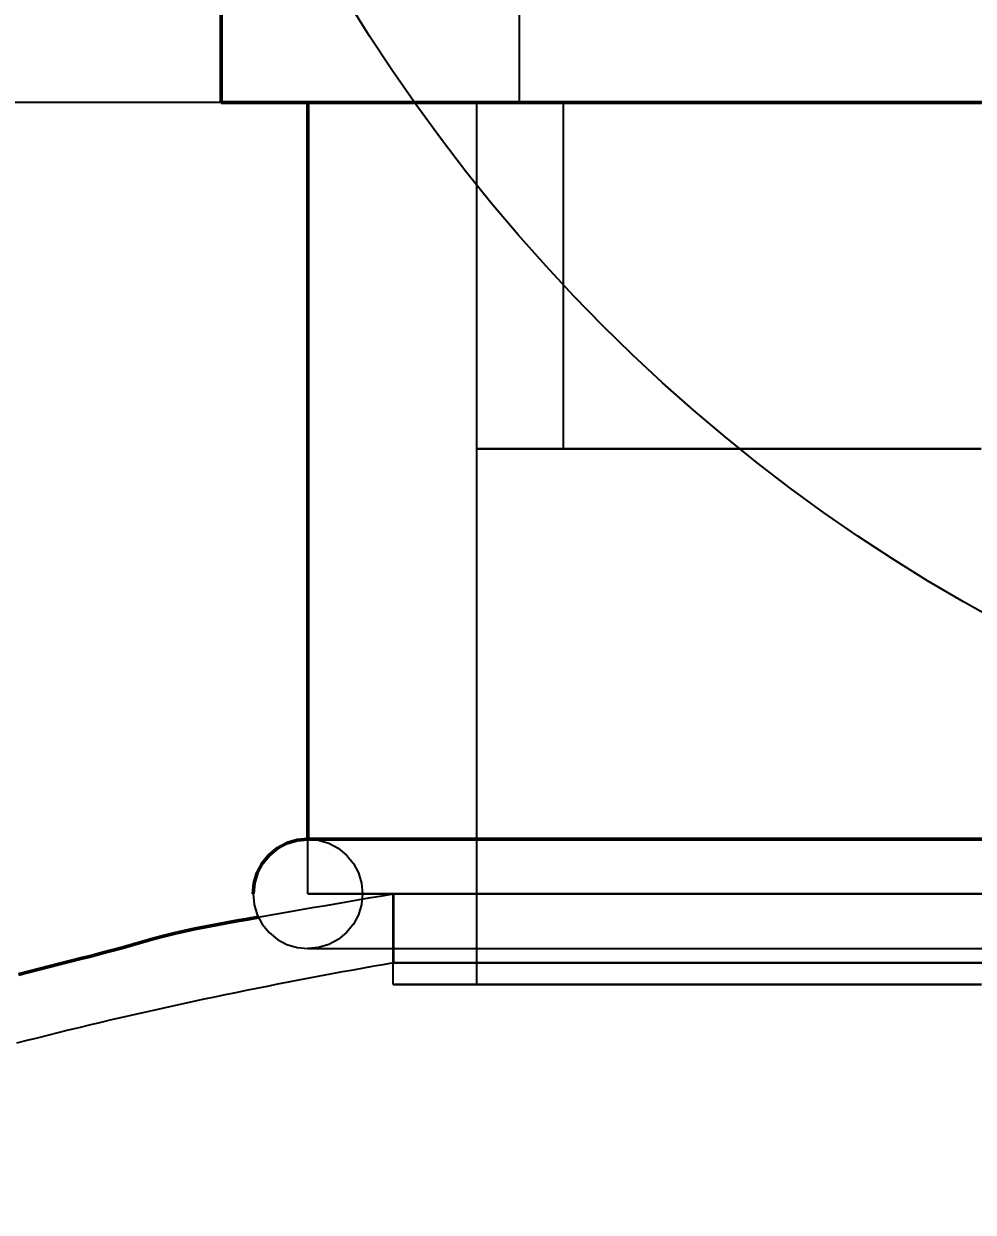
# Model space of a CAD drawing. Header units: millimetres. Extents: x 0 to 594, y 0 to 420.
# Drawn here: x 81.57 to 86.01, y 346.18 to 351.73 of the extents above; entities that cross this region are included whole.
import ezdxf

# ---------------------------------------------------------------- set-up
doc = ezdxf.new("R2010")
doc.units = ezdxf.units.MM
doc.linetypes.add('ISO02-TRAZOS', pattern=[3.75, 3, -0.75])
for name, color, linetype, lineweight in [('01-VISIBLE', 7, 'CONTINUOUS', 50), ('02-OCULTA', 4, 'ISO02-TRAZOS', 25), ('04-COTA', 3, 'CONTINUOUS', 25), ('08-FINA', 5, 'CONTINUOUS', 25)]:
    doc.layers.add(name, color=color, linetype=linetype, lineweight=lineweight)
doc.styles.add('ISO3098', font='isocpeur.ttf')
doc.dimstyles.new('FLAMA-ISO', dxfattribs={"dimtxt": 3.5, "dimasz": 3, "dimexe": 2, "dimexo": 1, "dimgap": 1, "dimtad": 1, "dimdec": 1, "dimtxsty": 'ISO3098', "dimcen": 2.5, "dimclrd": 3, "dimclre": 3, "dimclrt": 3, "dimazin": 3, "dimtfac": 1, "dimtmove": 0, "dimatfit": 3, "dimlwd": 25, "dimlwe": 25})

msp = doc.modelspace()

# ---------------------------------------------------------------- linework, layer by layer
at = {"layer": '01-VISIBLE'}
for p, q in [((82.495, 351.3666), (82.495, 352.7166)), ((82.9, 347.9226), (82.9, 351.3666))]:
    msp.add_line(p, q, dxfattribs=at)
for points in [[(82.495, 351.3666), (82.5451, 351.3666), (82.5951, 351.3666), (82.6452, 351.3666), (82.6952, 351.3666), (82.7453, 351.3666), (82.7953, 351.3666), (82.8454, 351.3666), (82.8954, 351.3666), (82.9455, 351.3666), (82.9955, 351.3666), (83.0456, 351.3666), (83.0956, 351.3666), (83.1457, 351.3666), (83.1957, 351.3666), (83.2458, 351.3666), (83.2958, 351.3666), (83.3459, 351.3666), (83.3959, 351.3666), (83.446, 351.3666), (83.496, 351.3666), (83.5461, 351.3666), (83.5961, 351.3666), (83.6462, 351.3666), (83.6962, 351.3666), (83.7463, 351.3666), (83.7964, 351.3666), (83.8464, 351.3666), (83.8965, 351.3666), (83.9465, 351.3666), (83.9966, 351.3666), (84.0466, 351.3666), (84.0967, 351.3666), (84.1467, 351.3666), (84.1968, 351.3666), (84.2468, 351.3666), (84.2969, 351.3666), (84.3469, 351.3666), (84.397, 351.3666), (84.447, 351.3666), (84.4971, 351.3666), (84.5471, 351.3666), (84.5972, 351.3666), (84.6472, 351.3666), (84.6973, 351.3666), (84.7473, 351.3666), (84.7974, 351.3666), (84.8474, 351.3666), (84.8975, 351.3666), (84.9476, 351.3666), (84.9976, 351.3666), (85.0477, 351.3666), (85.0977, 351.3666), (85.1478, 351.3666), (85.1978, 351.3666), (85.2479, 351.3666), (85.2979, 351.3666), (85.348, 351.3666), (85.398, 351.3666), (85.4481, 351.3666), (85.4981, 351.3666), (85.5482, 351.3666), (85.5982, 351.3666), (85.6483, 351.3666), (85.6983, 351.3666), (85.7484, 351.3666), (85.7984, 351.3666), (85.8485, 351.3666), (85.8985, 351.3666), (85.9486, 351.3666), (85.9986, 351.3666), (86.0487, 351.3666)], [(82.9, 347.9226), (82.8501, 347.9177), (82.802, 347.9031), (82.7578, 347.8794), (82.719, 347.8476), (82.6871, 347.8088), (82.6635, 347.7645), (82.6489, 347.7165), (82.644, 347.6666)], [(86.05, 347.9226), (86, 347.9226), (85.95, 347.9226), (85.9, 347.9226), (85.85, 347.9226), (85.8, 347.9226), (85.75, 347.9226), (85.7, 347.9226), (85.65, 347.9226), (85.6, 347.9226), (85.55, 347.9226), (85.5, 347.9226), (85.45, 347.9226), (85.4, 347.9226), (85.35, 347.9226), (85.3, 347.9226), (85.25, 347.9226), (85.2, 347.9226), (85.15, 347.9226), (85.1, 347.9226), (85.05, 347.9226), (85, 347.9226), (84.95, 347.9226), (84.9, 347.9226), (84.85, 347.9226), (84.8, 347.9226), (84.75, 347.9226), (84.7, 347.9226), (84.65, 347.9226), (84.6, 347.9226), (84.55, 347.9226), (84.5, 347.9226), (84.45, 347.9226), (84.4, 347.9226), (84.35, 347.9226), (84.3, 347.9226), (84.25, 347.9226), (84.2, 347.9226), (84.15, 347.9226), (84.1, 347.9226), (84.05, 347.9226), (84, 347.9226), (83.95, 347.9226), (83.9, 347.9226), (83.85, 347.9226), (83.8, 347.9226), (83.75, 347.9226), (83.7, 347.9226), (83.65, 347.9226), (83.6, 347.9226), (83.55, 347.9226), (83.5, 347.9226), (83.45, 347.9226), (83.4, 347.9226), (83.35, 347.9226), (83.3, 347.9226), (83.25, 347.9226), (83.2, 347.9226), (83.15, 347.9226), (83.1, 347.9226), (83.05, 347.9226), (83, 347.9226), (82.95, 347.9226), (82.9, 347.9226)], [(81.547, 347.2898), (81.5957, 347.302), (81.6443, 347.3143), (81.6929, 347.3266), (81.7415, 347.3389), (81.7902, 347.3512), (81.8388, 347.3635), (81.8874, 347.3758), (81.936, 347.3884), (81.9844, 347.4013), (82.0328, 347.4146), (82.081, 347.4285), (82.1291, 347.4425), (82.1774, 347.4563), (82.2258, 347.4692), (82.2746, 347.481), (82.3235, 347.4919), (82.3726, 347.5022), (82.4218, 347.512), (82.4711, 347.5214), (82.5204, 347.5306), (82.5697, 347.5397), (82.6191, 347.5486), (82.6685, 347.5574)]]:
    msp.add_lwpolyline(points, dxfattribs=at)
at = {"layer": '02-OCULTA'}
for p, q in [((83.89, 351.3666), (83.89, 352.7166)), ((83.69, 347.2432), (83.69, 351.3666)), ((83.69, 349.7466), (83.69, 351.3666)), ((84.095, 349.7466), (84.095, 351.3666)), ((82.9, 347.6666), (82.9, 347.9226)), ((83.299, 347.2432), (83.299, 347.6666)), ((83.3, 347.6666), (83.3, 347.3432))]:
    msp.add_line(p, q, dxfattribs=at)
for points in [[(86.0487, 351.3666), (85.9986, 351.3666), (85.9486, 351.3666), (85.8985, 351.3666), (85.8485, 351.3666), (85.7984, 351.3666), (85.7484, 351.3666), (85.6983, 351.3666), (85.6483, 351.3666), (85.5982, 351.3666), (85.5482, 351.3666), (85.4981, 351.3666), (85.4481, 351.3666), (85.398, 351.3666), (85.348, 351.3666), (85.2979, 351.3666), (85.2479, 351.3666), (85.1978, 351.3666), (85.1478, 351.3666), (85.0977, 351.3666), (85.0477, 351.3666), (84.9976, 351.3666), (84.9476, 351.3666), (84.8975, 351.3666), (84.8474, 351.3666), (84.7974, 351.3666), (84.7473, 351.3666), (84.6973, 351.3666), (84.6472, 351.3666), (84.5972, 351.3666), (84.5471, 351.3666), (84.4971, 351.3666), (84.447, 351.3666), (84.397, 351.3666), (84.3469, 351.3666), (84.2969, 351.3666), (84.2468, 351.3666), (84.1968, 351.3666), (84.1467, 351.3666), (84.0967, 351.3666), (84.0466, 351.3666), (83.9966, 351.3666), (83.9465, 351.3666), (83.8965, 351.3666), (83.8464, 351.3666), (83.7964, 351.3666), (83.7463, 351.3666), (83.6962, 351.3666), (83.6462, 351.3666), (83.5961, 351.3666), (83.5461, 351.3666), (83.496, 351.3666), (83.446, 351.3666), (83.3959, 351.3666), (83.3459, 351.3666), (83.2958, 351.3666), (83.2458, 351.3666), (83.1957, 351.3666), (83.1457, 351.3666), (83.0956, 351.3666), (83.0456, 351.3666), (82.9955, 351.3666), (82.9455, 351.3666), (82.8954, 351.3666), (82.8454, 351.3666), (82.7953, 351.3666), (82.7453, 351.3666), (82.6952, 351.3666), (82.6452, 351.3666), (82.5951, 351.3666), (82.5451, 351.3666), (82.495, 351.3666)], [(86.05, 351.3666), (86, 351.3666), (85.95, 351.3666), (85.9, 351.3666), (85.85, 351.3666), (85.8, 351.3666), (85.75, 351.3666), (85.7, 351.3666), (85.65, 351.3666), (85.6, 351.3666), (85.55, 351.3666), (85.5, 351.3666), (85.45, 351.3666), (85.4, 351.3666), (85.35, 351.3666), (85.3, 351.3666), (85.25, 351.3666), (85.2, 351.3666), (85.15, 351.3666), (85.1, 351.3666), (85.05, 351.3666), (85, 351.3666), (84.95, 351.3666), (84.9, 351.3666), (84.85, 351.3666), (84.8, 351.3666), (84.75, 351.3666), (84.7, 351.3666), (84.65, 351.3666), (84.6, 351.3666), (84.55, 351.3666), (84.5, 351.3666), (84.45, 351.3666), (84.4, 351.3666), (84.35, 351.3666), (84.3, 351.3666), (84.25, 351.3666), (84.2, 351.3666), (84.15, 351.3666), (84.1, 351.3666), (84.05, 351.3666), (84, 351.3666), (83.95, 351.3666), (83.9, 351.3666), (83.85, 351.3666), (83.8, 351.3666), (83.75, 351.3666), (83.7, 351.3666), (83.65, 351.3666), (83.6, 351.3666), (83.55, 351.3666), (83.5, 351.3666), (83.45, 351.3666), (83.4, 351.3666), (83.35, 351.3666), (83.3, 351.3666), (83.25, 351.3666), (83.2, 351.3666), (83.15, 351.3666), (83.1, 351.3666), (83.05, 351.3666), (83, 351.3666), (82.95, 351.3666), (82.9, 351.3666)], [(82.9, 351.3666), (82.95, 351.3666), (83, 351.3666), (83.05, 351.3666), (83.1, 351.3666), (83.15, 351.3666), (83.2, 351.3666), (83.25, 351.3666), (83.3, 351.3666), (83.35, 351.3666), (83.4, 351.3666), (83.45, 351.3666), (83.5, 351.3666), (83.55, 351.3666), (83.6, 351.3666), (83.65, 351.3666), (83.7, 351.3666), (83.75, 351.3666), (83.8, 351.3666), (83.85, 351.3666), (83.9, 351.3666), (83.95, 351.3666), (84, 351.3666), (84.05, 351.3666), (84.1, 351.3666), (84.15, 351.3666), (84.2, 351.3666), (84.25, 351.3666), (84.3, 351.3666), (84.35, 351.3666), (84.4, 351.3666), (84.45, 351.3666), (84.5, 351.3666), (84.55, 351.3666), (84.6, 351.3666), (84.65, 351.3666), (84.7, 351.3666), (84.75, 351.3666), (84.8, 351.3666), (84.85, 351.3666), (84.9, 351.3666), (84.95, 351.3666), (85, 351.3666), (85.05, 351.3666), (85.1, 351.3666), (85.15, 351.3666), (85.2, 351.3666), (85.25, 351.3666), (85.3, 351.3666), (85.35, 351.3666), (85.4, 351.3666), (85.45, 351.3666), (85.5, 351.3666), (85.55, 351.3666), (85.6, 351.3666), (85.65, 351.3666), (85.7, 351.3666), (85.75, 351.3666), (85.8, 351.3666), (85.85, 351.3666), (85.9, 351.3666), (85.95, 351.3666), (86, 351.3666), (86.05, 351.3666)], [(86.0465, 351.3666), (85.9964, 351.3666), (85.9462, 351.3666), (85.8961, 351.3666), (85.846, 351.3666), (85.7958, 351.3666), (85.7457, 351.3666), (85.6956, 351.3666), (85.6454, 351.3666), (85.5953, 351.3666), (85.5451, 351.3666), (85.495, 351.3666), (85.4449, 351.3666), (85.3947, 351.3666), (85.3446, 351.3666), (85.2944, 351.3666), (85.2443, 351.3666), (85.1942, 351.3666), (85.144, 351.3666), (85.0939, 351.3666), (85.0438, 351.3666), (84.9936, 351.3666), (84.9435, 351.3666), (84.8933, 351.3666), (84.8432, 351.3666), (84.7931, 351.3666), (84.7429, 351.3666), (84.6928, 351.3666), (84.6426, 351.3666), (84.5925, 351.3666), (84.5424, 351.3666), (84.4922, 351.3666), (84.4421, 351.3666), (84.3919, 351.3666), (84.3418, 351.3666), (84.2917, 351.3666), (84.2415, 351.3666), (84.1914, 351.3666), (84.1412, 351.3666), (84.0911, 351.3666), (84.041, 351.3666), (83.9908, 351.3666), (83.9407, 351.3666), (83.8906, 351.3666), (83.8404, 351.3666), (83.7903, 351.3666), (83.7401, 351.3666), (83.69, 351.3666)], [(83.69, 351.3666), (83.7401, 351.3666), (83.7903, 351.3666), (83.8404, 351.3666), (83.8906, 351.3666), (83.9407, 351.3666), (83.9908, 351.3666), (84.041, 351.3666), (84.0911, 351.3666), (84.1412, 351.3666), (84.1914, 351.3666), (84.2415, 351.3666), (84.2917, 351.3666), (84.3418, 351.3666), (84.3919, 351.3666), (84.4421, 351.3666), (84.4922, 351.3666), (84.5424, 351.3666), (84.5925, 351.3666), (84.6426, 351.3666), (84.6928, 351.3666), (84.7429, 351.3666), (84.7931, 351.3666), (84.8432, 351.3666), (84.8933, 351.3666), (84.9435, 351.3666), (84.9936, 351.3666), (85.0438, 351.3666), (85.0939, 351.3666), (85.144, 351.3666), (85.1942, 351.3666), (85.2443, 351.3666), (85.2944, 351.3666), (85.3446, 351.3666), (85.3947, 351.3666), (85.4449, 351.3666), (85.495, 351.3666), (85.5451, 351.3666), (85.5953, 351.3666), (85.6454, 351.3666), (85.6956, 351.3666), (85.7457, 351.3666), (85.7958, 351.3666), (85.846, 351.3666), (85.8961, 351.3666), (85.9462, 351.3666), (85.9964, 351.3666), (86.0465, 351.3666)], [(86.0465, 351.3666), (85.9964, 351.3666), (85.9462, 351.3666), (85.8961, 351.3666), (85.846, 351.3666), (85.7958, 351.3666), (85.7457, 351.3666), (85.6956, 351.3666), (85.6454, 351.3666), (85.5953, 351.3666), (85.5451, 351.3666), (85.495, 351.3666), (85.4449, 351.3666), (85.3947, 351.3666), (85.3446, 351.3666), (85.2944, 351.3666), (85.2443, 351.3666), (85.1942, 351.3666), (85.144, 351.3666), (85.0939, 351.3666), (85.0438, 351.3666), (84.9936, 351.3666), (84.9435, 351.3666), (84.8933, 351.3666), (84.8432, 351.3666), (84.7931, 351.3666), (84.7429, 351.3666), (84.6928, 351.3666), (84.6426, 351.3666), (84.5925, 351.3666), (84.5424, 351.3666), (84.4922, 351.3666), (84.4421, 351.3666), (84.3919, 351.3666), (84.3418, 351.3666), (84.2917, 351.3666), (84.2415, 351.3666), (84.1914, 351.3666), (84.1412, 351.3666), (84.0911, 351.3666), (84.041, 351.3666), (83.9908, 351.3666), (83.9407, 351.3666), (83.8906, 351.3666), (83.8404, 351.3666), (83.7903, 351.3666), (83.7401, 351.3666), (83.69, 351.3666)], [(83.69, 351.3666), (83.7401, 351.3666), (83.7903, 351.3666), (83.8404, 351.3666), (83.8906, 351.3666), (83.9407, 351.3666), (83.9908, 351.3666), (84.041, 351.3666), (84.0911, 351.3666), (84.1412, 351.3666), (84.1914, 351.3666), (84.2415, 351.3666), (84.2917, 351.3666), (84.3418, 351.3666), (84.3919, 351.3666), (84.4421, 351.3666), (84.4922, 351.3666), (84.5424, 351.3666), (84.5925, 351.3666), (84.6426, 351.3666), (84.6928, 351.3666), (84.7429, 351.3666), (84.7931, 351.3666), (84.8432, 351.3666), (84.8933, 351.3666), (84.9435, 351.3666), (84.9936, 351.3666), (85.0438, 351.3666), (85.0939, 351.3666), (85.144, 351.3666), (85.1942, 351.3666), (85.2443, 351.3666), (85.2944, 351.3666), (85.3446, 351.3666), (85.3947, 351.3666), (85.4449, 351.3666), (85.495, 351.3666), (85.5451, 351.3666), (85.5953, 351.3666), (85.6454, 351.3666), (85.6956, 351.3666), (85.7457, 351.3666), (85.7958, 351.3666), (85.846, 351.3666), (85.8961, 351.3666), (85.9462, 351.3666), (85.9964, 351.3666), (86.0465, 351.3666)], [(86.0463, 351.3666), (85.9962, 351.3666), (85.946, 351.3666), (85.8959, 351.3666), (85.8457, 351.3666), (85.7956, 351.3666), (85.7454, 351.3666), (85.6953, 351.3666), (85.6451, 351.3666), (85.595, 351.3666), (85.5449, 351.3666), (85.4947, 351.3666), (85.4446, 351.3666), (85.3944, 351.3666), (85.3443, 351.3666), (85.2941, 351.3666), (85.244, 351.3666), (85.1938, 351.3666), (85.1437, 351.3666), (85.0935, 351.3666), (85.0434, 351.3666), (84.9932, 351.3666), (84.9431, 351.3666), (84.8929, 351.3666), (84.8428, 351.3666), (84.7926, 351.3666), (84.7425, 351.3666), (84.6924, 351.3666), (84.6422, 351.3666), (84.5921, 351.3666), (84.5419, 351.3666), (84.4918, 351.3666), (84.4416, 351.3666), (84.3915, 351.3666), (84.3413, 351.3666), (84.2912, 351.3666), (84.241, 351.3666), (84.1909, 351.3666), (84.1407, 351.3666), (84.0906, 351.3666), (84.0404, 351.3666), (83.9903, 351.3666), (83.9401, 351.3666), (83.89, 351.3666)], [(83.89, 351.3666), (83.9401, 351.3666), (83.9903, 351.3666), (84.0404, 351.3666), (84.0906, 351.3666), (84.1407, 351.3666), (84.1909, 351.3666), (84.241, 351.3666), (84.2912, 351.3666), (84.3413, 351.3666), (84.3915, 351.3666), (84.4416, 351.3666), (84.4918, 351.3666), (84.5419, 351.3666), (84.5921, 351.3666), (84.6422, 351.3666), (84.6924, 351.3666), (84.7425, 351.3666), (84.7926, 351.3666), (84.8428, 351.3666), (84.8929, 351.3666), (84.9431, 351.3666), (84.9932, 351.3666), (85.0434, 351.3666), (85.0935, 351.3666), (85.1437, 351.3666), (85.1938, 351.3666), (85.244, 351.3666), (85.2941, 351.3666), (85.3443, 351.3666), (85.3944, 351.3666), (85.4446, 351.3666), (85.4947, 351.3666), (85.5449, 351.3666), (85.595, 351.3666), (85.6451, 351.3666), (85.6953, 351.3666), (85.7454, 351.3666), (85.7956, 351.3666), (85.8457, 351.3666), (85.8959, 351.3666), (85.946, 351.3666), (85.9962, 351.3666), (86.0463, 351.3666)], [(86.048, 351.3666), (85.998, 351.3666), (85.9479, 351.3666), (85.8978, 351.3666), (85.8477, 351.3666), (85.7977, 351.3666), (85.7476, 351.3666), (85.6975, 351.3666), (85.6474, 351.3666), (85.5973, 351.3666), (85.5473, 351.3666), (85.4972, 351.3666), (85.4471, 351.3666), (85.397, 351.3666), (85.347, 351.3666), (85.2969, 351.3666), (85.2468, 351.3666), (85.1967, 351.3666), (85.1466, 351.3666), (85.0966, 351.3666), (85.0465, 351.3666), (84.9964, 351.3666), (84.9463, 351.3666), (84.8962, 351.3666), (84.8462, 351.3666), (84.7961, 351.3666), (84.746, 351.3666), (84.6959, 351.3666), (84.6459, 351.3666), (84.5958, 351.3666), (84.5457, 351.3666), (84.4956, 351.3666), (84.4455, 351.3666), (84.3955, 351.3666), (84.3454, 351.3666), (84.2953, 351.3666), (84.2452, 351.3666), (84.1952, 351.3666), (84.1451, 351.3666), (84.095, 351.3666)], [(84.095, 351.3666), (84.1451, 351.3666), (84.1952, 351.3666), (84.2452, 351.3666), (84.2953, 351.3666), (84.3454, 351.3666), (84.3955, 351.3666), (84.4455, 351.3666), (84.4956, 351.3666), (84.5457, 351.3666), (84.5958, 351.3666), (84.6459, 351.3666), (84.6959, 351.3666), (84.746, 351.3666), (84.7961, 351.3666), (84.8462, 351.3666), (84.8962, 351.3666), (84.9463, 351.3666), (84.9964, 351.3666), (85.0465, 351.3666), (85.0966, 351.3666), (85.1466, 351.3666), (85.1967, 351.3666), (85.2468, 351.3666), (85.2969, 351.3666), (85.347, 351.3666), (85.397, 351.3666), (85.4471, 351.3666), (85.4972, 351.3666), (85.5473, 351.3666), (85.5973, 351.3666), (85.6474, 351.3666), (85.6975, 351.3666), (85.7476, 351.3666), (85.7977, 351.3666), (85.8477, 351.3666), (85.8978, 351.3666), (85.9479, 351.3666), (85.998, 351.3666), (86.048, 351.3666)], [(86.0465, 349.7466), (85.9964, 349.7466), (85.9462, 349.7466), (85.8961, 349.7466), (85.846, 349.7466), (85.7958, 349.7466), (85.7457, 349.7466), (85.6956, 349.7466), (85.6454, 349.7466), (85.5953, 349.7466), (85.5451, 349.7466), (85.495, 349.7466), (85.4449, 349.7466), (85.3947, 349.7466), (85.3446, 349.7466), (85.2944, 349.7466), (85.2443, 349.7466), (85.1942, 349.7466), (85.144, 349.7466), (85.0939, 349.7466), (85.0438, 349.7466), (84.9936, 349.7466), (84.9435, 349.7466), (84.8933, 349.7466), (84.8432, 349.7466), (84.7931, 349.7466), (84.7429, 349.7466), (84.6928, 349.7466), (84.6426, 349.7466), (84.5925, 349.7466), (84.5424, 349.7466), (84.4922, 349.7466), (84.4421, 349.7466), (84.3919, 349.7466), (84.3418, 349.7466), (84.2917, 349.7466), (84.2415, 349.7466), (84.1914, 349.7466), (84.1412, 349.7466), (84.0911, 349.7466), (84.041, 349.7466), (83.9908, 349.7466), (83.9407, 349.7466), (83.8906, 349.7466), (83.8404, 349.7466), (83.7903, 349.7466), (83.7401, 349.7466), (83.69, 349.7466)], [(83.69, 349.7466), (83.7401, 349.7466), (83.7903, 349.7466), (83.8404, 349.7466), (83.8906, 349.7466), (83.9407, 349.7466), (83.9908, 349.7466), (84.041, 349.7466), (84.0911, 349.7466), (84.1412, 349.7466), (84.1914, 349.7466), (84.2415, 349.7466), (84.2917, 349.7466), (84.3418, 349.7466), (84.3919, 349.7466), (84.4421, 349.7466), (84.4922, 349.7466), (84.5424, 349.7466), (84.5925, 349.7466), (84.6426, 349.7466), (84.6928, 349.7466), (84.7429, 349.7466), (84.7931, 349.7466), (84.8432, 349.7466), (84.8933, 349.7466), (84.9435, 349.7466), (84.9936, 349.7466), (85.0438, 349.7466), (85.0939, 349.7466), (85.144, 349.7466), (85.1942, 349.7466), (85.2443, 349.7466), (85.2944, 349.7466), (85.3446, 349.7466), (85.3947, 349.7466), (85.4449, 349.7466), (85.495, 349.7466), (85.5451, 349.7466), (85.5953, 349.7466), (85.6454, 349.7466), (85.6956, 349.7466), (85.7457, 349.7466), (85.7958, 349.7466), (85.846, 349.7466), (85.8961, 349.7466), (85.9462, 349.7466), (85.9964, 349.7466), (86.0465, 349.7466)], [(86.048, 349.7466), (85.998, 349.7466), (85.9479, 349.7466), (85.8978, 349.7466), (85.8477, 349.7466), (85.7977, 349.7466), (85.7476, 349.7466), (85.6975, 349.7466), (85.6474, 349.7466), (85.5973, 349.7466), (85.5473, 349.7466), (85.4972, 349.7466), (85.4471, 349.7466), (85.397, 349.7466), (85.347, 349.7466), (85.2969, 349.7466), (85.2468, 349.7466), (85.1967, 349.7466), (85.1466, 349.7466), (85.0966, 349.7466), (85.0465, 349.7466), (84.9964, 349.7466), (84.9463, 349.7466), (84.8962, 349.7466), (84.8462, 349.7466), (84.7961, 349.7466), (84.746, 349.7466), (84.6959, 349.7466), (84.6459, 349.7466), (84.5958, 349.7466), (84.5457, 349.7466), (84.4956, 349.7466), (84.4455, 349.7466), (84.3955, 349.7466), (84.3454, 349.7466), (84.2953, 349.7466), (84.2452, 349.7466), (84.1952, 349.7466), (84.1451, 349.7466), (84.095, 349.7466)], [(84.095, 349.7466), (84.1451, 349.7466), (84.1952, 349.7466), (84.2452, 349.7466), (84.2953, 349.7466), (84.3454, 349.7466), (84.3955, 349.7466), (84.4455, 349.7466), (84.4956, 349.7466), (84.5457, 349.7466), (84.5958, 349.7466), (84.6459, 349.7466), (84.6959, 349.7466), (84.746, 349.7466), (84.7961, 349.7466), (84.8462, 349.7466), (84.8962, 349.7466), (84.9463, 349.7466), (84.9964, 349.7466), (85.0465, 349.7466), (85.0966, 349.7466), (85.1466, 349.7466), (85.1967, 349.7466), (85.2468, 349.7466), (85.2969, 349.7466), (85.347, 349.7466), (85.397, 349.7466), (85.4471, 349.7466), (85.4972, 349.7466), (85.5473, 349.7466), (85.5973, 349.7466), (85.6474, 349.7466), (85.6975, 349.7466), (85.7476, 349.7466), (85.7977, 349.7466), (85.8477, 349.7466), (85.8978, 349.7466), (85.9479, 349.7466), (85.998, 349.7466), (86.048, 349.7466)], [(86.05, 347.9226), (86, 347.9226), (85.95, 347.9226), (85.9, 347.9226), (85.85, 347.9226), (85.8, 347.9226), (85.75, 347.9226), (85.7, 347.9226), (85.65, 347.9226), (85.6, 347.9226), (85.55, 347.9226), (85.5, 347.9226), (85.45, 347.9226), (85.4, 347.9226), (85.35, 347.9226), (85.3, 347.9226), (85.25, 347.9226), (85.2, 347.9226), (85.15, 347.9226), (85.1, 347.9226), (85.05, 347.9226), (85, 347.9226), (84.95, 347.9226), (84.9, 347.9226), (84.85, 347.9226), (84.8, 347.9226), (84.75, 347.9226), (84.7, 347.9226), (84.65, 347.9226), (84.6, 347.9226), (84.55, 347.9226), (84.5, 347.9226), (84.45, 347.9226), (84.4, 347.9226), (84.35, 347.9226), (84.3, 347.9226), (84.25, 347.9226), (84.2, 347.9226), (84.15, 347.9226), (84.1, 347.9226), (84.05, 347.9226), (84, 347.9226), (83.95, 347.9226), (83.9, 347.9226), (83.85, 347.9226), (83.8, 347.9226), (83.75, 347.9226), (83.7, 347.9226), (83.65, 347.9226), (83.6, 347.9226), (83.55, 347.9226), (83.5, 347.9226), (83.45, 347.9226), (83.4, 347.9226), (83.35, 347.9226), (83.3, 347.9226), (83.25, 347.9226), (83.2, 347.9226), (83.15, 347.9226), (83.1, 347.9226), (83.05, 347.9226), (83, 347.9226), (82.95, 347.9226), (82.9, 347.9226)], [(82.9, 347.9226), (82.9, 347.9226), (82.9, 347.9226), (82.9, 347.9226), (82.9, 347.9226), (82.9, 347.9226), (82.9, 347.9226)], [(82.9, 347.9226), (82.9499, 347.9177), (82.998, 347.9031), (83.0422, 347.8794), (83.081, 347.8476), (83.1129, 347.8088), (83.1365, 347.7645), (83.1511, 347.7165), (83.156, 347.6666), (83.1511, 347.6166), (83.1365, 347.5686), (83.1129, 347.5244), (83.081, 347.4856), (83.0422, 347.4537), (82.998, 347.4301), (82.9499, 347.4155), (82.9, 347.4106)], [(82.644, 347.6666), (82.6489, 347.6166), (82.6635, 347.5686), (82.6871, 347.5244), (82.719, 347.4856), (82.7578, 347.4537), (82.802, 347.4301), (82.8501, 347.4155), (82.9, 347.4106)], [(82.6685, 347.5574), (82.721, 347.5667), (82.7737, 347.5759), (82.8263, 347.5851), (82.8789, 347.5943), (82.9315, 347.6035), (82.9841, 347.6126), (83.0367, 347.6218), (83.0894, 347.6309), (83.142, 347.6399), (83.1946, 347.6489), (83.2473, 347.6578), (83.3, 347.6666)], [(86.05, 347.6666), (86, 347.6666), (85.95, 347.6666), (85.9, 347.6666), (85.85, 347.6666), (85.8, 347.6666), (85.75, 347.6666), (85.7, 347.6666), (85.65, 347.6666), (85.6, 347.6666), (85.55, 347.6666), (85.5, 347.6666), (85.45, 347.6666), (85.4, 347.6666), (85.35, 347.6666), (85.3, 347.6666), (85.25, 347.6666), (85.2, 347.6666), (85.15, 347.6666), (85.1, 347.6666), (85.05, 347.6666), (85, 347.6666), (84.95, 347.6666), (84.9, 347.6666), (84.85, 347.6666), (84.8, 347.6666), (84.75, 347.6666), (84.7, 347.6666), (84.65, 347.6666), (84.6, 347.6666), (84.55, 347.6666), (84.5, 347.6666), (84.45, 347.6666), (84.4, 347.6666), (84.35, 347.6666), (84.3, 347.6666), (84.25, 347.6666), (84.2, 347.6666), (84.15, 347.6666), (84.1, 347.6666), (84.05, 347.6666), (84, 347.6666), (83.95, 347.6666), (83.9, 347.6666), (83.85, 347.6666), (83.8, 347.6666), (83.75, 347.6666), (83.7, 347.6666), (83.65, 347.6666), (83.6, 347.6666), (83.55, 347.6666), (83.5, 347.6666), (83.45, 347.6666), (83.4, 347.6666), (83.35, 347.6666), (83.3, 347.6666), (83.25, 347.6666), (83.2, 347.6666), (83.15, 347.6666), (83.1, 347.6666), (83.05, 347.6666), (83, 347.6666), (82.95, 347.6666), (82.9, 347.6666)], [(82.9, 347.6666), (82.95, 347.6666), (83, 347.6666), (83.05, 347.6666), (83.1, 347.6666), (83.15, 347.6666), (83.2, 347.6666), (83.25, 347.6666), (83.3, 347.6666), (83.35, 347.6666), (83.4, 347.6666), (83.45, 347.6666), (83.5, 347.6666), (83.55, 347.6666), (83.6, 347.6666), (83.65, 347.6666), (83.7, 347.6666), (83.75, 347.6666), (83.8, 347.6666), (83.85, 347.6666), (83.9, 347.6666), (83.95, 347.6666), (84, 347.6666), (84.05, 347.6666), (84.1, 347.6666), (84.15, 347.6666), (84.2, 347.6666), (84.25, 347.6666), (84.3, 347.6666), (84.35, 347.6666), (84.4, 347.6666), (84.45, 347.6666), (84.5, 347.6666), (84.55, 347.6666), (84.6, 347.6666), (84.65, 347.6666), (84.7, 347.6666), (84.75, 347.6666), (84.8, 347.6666), (84.85, 347.6666), (84.9, 347.6666), (84.95, 347.6666), (85, 347.6666), (85.05, 347.6666), (85.1, 347.6666), (85.15, 347.6666), (85.2, 347.6666), (85.25, 347.6666), (85.3, 347.6666), (85.35, 347.6666), (85.4, 347.6666), (85.45, 347.6666), (85.5, 347.6666), (85.55, 347.6666), (85.6, 347.6666), (85.65, 347.6666), (85.7, 347.6666), (85.75, 347.6666), (85.8, 347.6666), (85.85, 347.6666), (85.9, 347.6666), (85.95, 347.6666), (86, 347.6666), (86.05, 347.6666)], [(86.0497, 347.6666), (85.9997, 347.6666), (85.9497, 347.6666), (85.8996, 347.6666), (85.8496, 347.6666), (85.7996, 347.6666), (85.7496, 347.6666), (85.6996, 347.6666), (85.6496, 347.6666), (85.5996, 347.6666), (85.5496, 347.6666), (85.4995, 347.6666), (85.4495, 347.6666), (85.3995, 347.6666), (85.3495, 347.6666), (85.2995, 347.6666), (85.2495, 347.6666), (85.1995, 347.6666), (85.1495, 347.6666), (85.0994, 347.6666), (85.0494, 347.6666), (84.9994, 347.6666), (84.9494, 347.6666), (84.8994, 347.6666), (84.8494, 347.6666), (84.7994, 347.6666), (84.7494, 347.6666), (84.6993, 347.6666), (84.6493, 347.6666), (84.5993, 347.6666), (84.5493, 347.6666), (84.4993, 347.6666), (84.4493, 347.6666), (84.3993, 347.6666), (84.3493, 347.6666), (84.2993, 347.6666), (84.2492, 347.6666), (84.1992, 347.6666), (84.1492, 347.6666), (84.0992, 347.6666), (84.0492, 347.6666), (83.9992, 347.6666), (83.9492, 347.6666), (83.8991, 347.6666), (83.8491, 347.6666), (83.7991, 347.6666), (83.7491, 347.6666), (83.6991, 347.6666), (83.6491, 347.6666), (83.5991, 347.6666), (83.5491, 347.6666), (83.499, 347.6666), (83.449, 347.6666), (83.399, 347.6666), (83.349, 347.6666), (83.299, 347.6666)], [(83.299, 347.6666), (83.349, 347.6666), (83.399, 347.6666), (83.449, 347.6666), (83.499, 347.6666), (83.5491, 347.6666), (83.5991, 347.6666), (83.6491, 347.6666), (83.6991, 347.6666), (83.7491, 347.6666), (83.7991, 347.6666), (83.8491, 347.6666), (83.8991, 347.6666), (83.9492, 347.6666), (83.9992, 347.6666), (84.0492, 347.6666), (84.0992, 347.6666), (84.1492, 347.6666), (84.1992, 347.6666), (84.2492, 347.6666), (84.2993, 347.6666), (84.3493, 347.6666), (84.3993, 347.6666), (84.4493, 347.6666), (84.4993, 347.6666), (84.5493, 347.6666), (84.5993, 347.6666), (84.6493, 347.6666), (84.6993, 347.6666), (84.7494, 347.6666), (84.7994, 347.6666), (84.8494, 347.6666), (84.8994, 347.6666), (84.9494, 347.6666), (84.9994, 347.6666), (85.0494, 347.6666), (85.0994, 347.6666), (85.1495, 347.6666), (85.1995, 347.6666), (85.2495, 347.6666), (85.2995, 347.6666), (85.3495, 347.6666), (85.3995, 347.6666), (85.4495, 347.6666), (85.4995, 347.6666), (85.5496, 347.6666), (85.5996, 347.6666), (85.6496, 347.6666), (85.6996, 347.6666), (85.7496, 347.6666), (85.7996, 347.6666), (85.8496, 347.6666), (85.8996, 347.6666), (85.9497, 347.6666), (85.9997, 347.6666), (86.0497, 347.6666)], [(86.05, 347.6666), (86, 347.6666), (85.95, 347.6666), (85.9, 347.6666), (85.85, 347.6666), (85.8, 347.6666), (85.75, 347.6666), (85.7, 347.6666), (85.65, 347.6666), (85.6, 347.6666), (85.55, 347.6666), (85.5, 347.6666), (85.45, 347.6666), (85.4, 347.6666), (85.35, 347.6666), (85.3, 347.6666), (85.25, 347.6666), (85.2, 347.6666), (85.15, 347.6666), (85.1, 347.6666), (85.05, 347.6666), (85, 347.6666), (84.95, 347.6666), (84.9, 347.6666), (84.85, 347.6666), (84.8, 347.6666), (84.75, 347.6666), (84.7, 347.6666), (84.65, 347.6666), (84.6, 347.6666), (84.55, 347.6666), (84.5, 347.6666), (84.45, 347.6666), (84.4, 347.6666), (84.35, 347.6666), (84.3, 347.6666), (84.25, 347.6666), (84.2, 347.6666), (84.15, 347.6666), (84.1, 347.6666), (84.05, 347.6666), (84, 347.6666), (83.95, 347.6666), (83.9, 347.6666), (83.85, 347.6666), (83.8, 347.6666), (83.75, 347.6666), (83.7, 347.6666), (83.65, 347.6666), (83.6, 347.6666), (83.55, 347.6666), (83.5, 347.6666), (83.45, 347.6666), (83.4, 347.6666), (83.35, 347.6666), (83.3, 347.6666)], [(83.3, 347.6666), (83.35, 347.6666), (83.4, 347.6666), (83.45, 347.6666), (83.5, 347.6666), (83.55, 347.6666), (83.6, 347.6666), (83.65, 347.6666), (83.7, 347.6666), (83.75, 347.6666), (83.8, 347.6666), (83.85, 347.6666), (83.9, 347.6666), (83.95, 347.6666), (84, 347.6666), (84.05, 347.6666), (84.1, 347.6666), (84.15, 347.6666), (84.2, 347.6666), (84.25, 347.6666), (84.3, 347.6666), (84.35, 347.6666), (84.4, 347.6666), (84.45, 347.6666), (84.5, 347.6666), (84.55, 347.6666), (84.6, 347.6666), (84.65, 347.6666), (84.7, 347.6666), (84.75, 347.6666), (84.8, 347.6666), (84.85, 347.6666), (84.9, 347.6666), (84.95, 347.6666), (85, 347.6666), (85.05, 347.6666), (85.1, 347.6666), (85.15, 347.6666), (85.2, 347.6666), (85.25, 347.6666), (85.3, 347.6666), (85.35, 347.6666), (85.4, 347.6666), (85.45, 347.6666), (85.5, 347.6666), (85.55, 347.6666), (85.6, 347.6666), (85.65, 347.6666), (85.7, 347.6666), (85.75, 347.6666), (85.8, 347.6666), (85.85, 347.6666), (85.9, 347.6666), (85.95, 347.6666), (86, 347.6666), (86.05, 347.6666)], [(82.9, 347.4106), (82.95, 347.4106), (83, 347.4106), (83.05, 347.4106), (83.1, 347.4106), (83.15, 347.4106), (83.2, 347.4106), (83.25, 347.4106), (83.3, 347.4106), (83.35, 347.4106), (83.4, 347.4106), (83.45, 347.4106), (83.5, 347.4106), (83.55, 347.4106), (83.6, 347.4106), (83.65, 347.4106), (83.7, 347.4106), (83.75, 347.4106), (83.8, 347.4106), (83.85, 347.4106), (83.9, 347.4106), (83.95, 347.4106), (84, 347.4106), (84.05, 347.4106), (84.1, 347.4106), (84.15, 347.4106), (84.2, 347.4106), (84.25, 347.4106), (84.3, 347.4106), (84.35, 347.4106), (84.4, 347.4106), (84.45, 347.4106), (84.5, 347.4106), (84.55, 347.4106), (84.6, 347.4106), (84.65, 347.4106), (84.7, 347.4106), (84.75, 347.4106), (84.8, 347.4106), (84.85, 347.4106), (84.9, 347.4106), (84.95, 347.4106), (85, 347.4106), (85.05, 347.4106), (85.1, 347.4106), (85.15, 347.4106), (85.2, 347.4106), (85.25, 347.4106), (85.3, 347.4106), (85.35, 347.4106), (85.4, 347.4106), (85.45, 347.4106), (85.5, 347.4106), (85.55, 347.4106), (85.6, 347.4106), (85.65, 347.4106), (85.7, 347.4106), (85.75, 347.4106), (85.8, 347.4106), (85.85, 347.4106), (85.9, 347.4106), (85.95, 347.4106), (86, 347.4106), (86.05, 347.4106)], [(82.9, 347.4106), (82.95, 347.4106), (83, 347.4106), (83.05, 347.4106), (83.1, 347.4106), (83.15, 347.4106), (83.2, 347.4106), (83.25, 347.4106), (83.3, 347.4106), (83.35, 347.4106), (83.4, 347.4106), (83.45, 347.4106), (83.5, 347.4106), (83.55, 347.4106), (83.6, 347.4106), (83.65, 347.4106), (83.7, 347.4106), (83.75, 347.4106), (83.8, 347.4106), (83.85, 347.4106), (83.9, 347.4106), (83.95, 347.4106), (84, 347.4106), (84.05, 347.4106), (84.1, 347.4106), (84.15, 347.4106), (84.2, 347.4106), (84.25, 347.4106), (84.3, 347.4106), (84.35, 347.4106), (84.4, 347.4106), (84.45, 347.4106), (84.5, 347.4106), (84.55, 347.4106), (84.6, 347.4106), (84.65, 347.4106), (84.7, 347.4106), (84.75, 347.4106), (84.8, 347.4106), (84.85, 347.4106), (84.9, 347.4106), (84.95, 347.4106), (85, 347.4106), (85.05, 347.4106), (85.1, 347.4106), (85.15, 347.4106), (85.2, 347.4106), (85.25, 347.4106), (85.3, 347.4106), (85.35, 347.4106), (85.4, 347.4106), (85.45, 347.4106), (85.5, 347.4106), (85.55, 347.4106), (85.6, 347.4106), (85.65, 347.4106), (85.7, 347.4106), (85.75, 347.4106), (85.8, 347.4106), (85.85, 347.4106), (85.9, 347.4106), (85.95, 347.4106), (86, 347.4106), (86.05, 347.4106)], [(83.3, 347.3432), (83.2507, 347.3347), (83.2013, 347.3261), (83.152, 347.3173), (83.1028, 347.3085), (83.0535, 347.2996), (83.0042, 347.2905), (82.955, 347.2814), (82.9058, 347.2721), (82.8566, 347.2627), (82.8075, 347.2532), (82.7583, 347.2436), (82.7092, 347.2339), (82.6601, 347.2241), (82.6111, 347.2142), (82.562, 347.2042), (82.513, 347.194), (82.464, 347.1838), (82.415, 347.1734), (82.366, 347.1629), (82.3171, 347.1523), (82.2682, 347.1416), (82.2193, 347.1308), (82.1704, 347.1199), (82.1216, 347.1089), (82.0728, 347.0977), (82.024, 347.0865), (81.9752, 347.0751), (81.9265, 347.0636), (81.8778, 347.052), (81.8291, 347.0403), (81.7805, 347.0285), (81.7319, 347.0165), (81.6833, 347.0045), (81.6347, 346.9923), (81.5862, 346.9801), (81.5376, 346.9677)], [(86.05, 347.3432), (86, 347.3432), (85.95, 347.3432), (85.9, 347.3432), (85.85, 347.3432), (85.8, 347.3432), (85.75, 347.3432), (85.7, 347.3432), (85.65, 347.3432), (85.6, 347.3432), (85.55, 347.3432), (85.5, 347.3432), (85.45, 347.3432), (85.4, 347.3432), (85.35, 347.3432), (85.3, 347.3432), (85.25, 347.3432), (85.2, 347.3432), (85.15, 347.3432), (85.1, 347.3432), (85.05, 347.3432), (85, 347.3432), (84.95, 347.3432), (84.9, 347.3432), (84.85, 347.3432), (84.8, 347.3432), (84.75, 347.3432), (84.7, 347.3432), (84.65, 347.3432), (84.6, 347.3432), (84.55, 347.3432), (84.5, 347.3432), (84.45, 347.3432), (84.4, 347.3432), (84.35, 347.3432), (84.3, 347.3432), (84.25, 347.3432), (84.2, 347.3432), (84.15, 347.3432), (84.1, 347.3432), (84.05, 347.3432), (84, 347.3432), (83.95, 347.3432), (83.9, 347.3432), (83.85, 347.3432), (83.8, 347.3432), (83.75, 347.3432), (83.7, 347.3432), (83.65, 347.3432), (83.6, 347.3432), (83.55, 347.3432), (83.5, 347.3432), (83.45, 347.3432), (83.4, 347.3432), (83.35, 347.3432), (83.3, 347.3432)], [(83.3, 347.3432), (83.35, 347.3432), (83.4, 347.3432), (83.45, 347.3432), (83.5, 347.3432), (83.55, 347.3432), (83.6, 347.3432), (83.65, 347.3432), (83.7, 347.3432), (83.75, 347.3432), (83.8, 347.3432), (83.85, 347.3432), (83.9, 347.3432), (83.95, 347.3432), (84, 347.3432), (84.05, 347.3432), (84.1, 347.3432), (84.15, 347.3432), (84.2, 347.3432), (84.25, 347.3432), (84.3, 347.3432), (84.35, 347.3432), (84.4, 347.3432), (84.45, 347.3432), (84.5, 347.3432), (84.55, 347.3432), (84.6, 347.3432), (84.65, 347.3432), (84.7, 347.3432), (84.75, 347.3432), (84.8, 347.3432), (84.85, 347.3432), (84.9, 347.3432), (84.95, 347.3432), (85, 347.3432), (85.05, 347.3432), (85.1, 347.3432), (85.15, 347.3432), (85.2, 347.3432), (85.25, 347.3432), (85.3, 347.3432), (85.35, 347.3432), (85.4, 347.3432), (85.45, 347.3432), (85.5, 347.3432), (85.55, 347.3432), (85.6, 347.3432), (85.65, 347.3432), (85.7, 347.3432), (85.75, 347.3432), (85.8, 347.3432), (85.85, 347.3432), (85.9, 347.3432), (85.95, 347.3432), (86, 347.3432), (86.05, 347.3432)], [(86.0497, 347.2432), (85.9997, 347.2432), (85.9497, 347.2432), (85.8996, 347.2432), (85.8496, 347.2432), (85.7996, 347.2432), (85.7496, 347.2432), (85.6996, 347.2432), (85.6496, 347.2432), (85.5996, 347.2432), (85.5496, 347.2432), (85.4995, 347.2432), (85.4495, 347.2432), (85.3995, 347.2432), (85.3495, 347.2432), (85.2995, 347.2432), (85.2495, 347.2432), (85.1995, 347.2432), (85.1495, 347.2432), (85.0994, 347.2432), (85.0494, 347.2432), (84.9994, 347.2432), (84.9494, 347.2432), (84.8994, 347.2432), (84.8494, 347.2432), (84.7994, 347.2432), (84.7494, 347.2432), (84.6993, 347.2432), (84.6493, 347.2432), (84.5993, 347.2432), (84.5493, 347.2432), (84.4993, 347.2432), (84.4493, 347.2432), (84.3993, 347.2432), (84.3493, 347.2432), (84.2993, 347.2432), (84.2492, 347.2432), (84.1992, 347.2432), (84.1492, 347.2432), (84.0992, 347.2432), (84.0492, 347.2432), (83.9992, 347.2432), (83.9492, 347.2432), (83.8991, 347.2432), (83.8491, 347.2432), (83.7991, 347.2432), (83.7491, 347.2432), (83.6991, 347.2432), (83.6491, 347.2432), (83.5991, 347.2432), (83.5491, 347.2432), (83.499, 347.2432), (83.449, 347.2432), (83.399, 347.2432), (83.349, 347.2432), (83.299, 347.2432)], [(83.299, 347.2432), (83.349, 347.2432), (83.399, 347.2432), (83.449, 347.2432), (83.499, 347.2432), (83.5491, 347.2432), (83.5991, 347.2432), (83.6491, 347.2432), (83.6991, 347.2432), (83.7491, 347.2432), (83.7991, 347.2432), (83.8491, 347.2432), (83.8991, 347.2432), (83.9492, 347.2432), (83.9992, 347.2432), (84.0492, 347.2432), (84.0992, 347.2432), (84.1492, 347.2432), (84.1992, 347.2432), (84.2492, 347.2432), (84.2993, 347.2432), (84.3493, 347.2432), (84.3993, 347.2432), (84.4493, 347.2432), (84.4993, 347.2432), (84.5493, 347.2432), (84.5993, 347.2432), (84.6493, 347.2432), (84.6993, 347.2432), (84.7494, 347.2432), (84.7994, 347.2432), (84.8494, 347.2432), (84.8994, 347.2432), (84.9494, 347.2432), (84.9994, 347.2432), (85.0494, 347.2432), (85.0994, 347.2432), (85.1495, 347.2432), (85.1995, 347.2432), (85.2495, 347.2432), (85.2995, 347.2432), (85.3495, 347.2432), (85.3995, 347.2432), (85.4495, 347.2432), (85.4995, 347.2432), (85.5496, 347.2432), (85.5996, 347.2432), (85.6496, 347.2432), (85.6996, 347.2432), (85.7496, 347.2432), (85.7996, 347.2432), (85.8496, 347.2432), (85.8996, 347.2432), (85.9497, 347.2432), (85.9997, 347.2432), (86.0497, 347.2432)], [(86.0465, 347.2432), (85.9964, 347.2432), (85.9462, 347.2432), (85.8961, 347.2432), (85.846, 347.2432), (85.7958, 347.2432), (85.7457, 347.2432), (85.6956, 347.2432), (85.6454, 347.2432), (85.5953, 347.2432), (85.5451, 347.2432), (85.495, 347.2432), (85.4449, 347.2432), (85.3947, 347.2432), (85.3446, 347.2432), (85.2944, 347.2432), (85.2443, 347.2432), (85.1942, 347.2432), (85.144, 347.2432), (85.0939, 347.2432), (85.0438, 347.2432), (84.9936, 347.2432), (84.9435, 347.2432), (84.8933, 347.2432), (84.8432, 347.2432), (84.7931, 347.2432), (84.7429, 347.2432), (84.6928, 347.2432), (84.6426, 347.2432), (84.5925, 347.2432), (84.5424, 347.2432), (84.4922, 347.2432), (84.4421, 347.2432), (84.3919, 347.2432), (84.3418, 347.2432), (84.2917, 347.2432), (84.2415, 347.2432), (84.1914, 347.2432), (84.1412, 347.2432), (84.0911, 347.2432), (84.041, 347.2432), (83.9908, 347.2432), (83.9407, 347.2432), (83.8906, 347.2432), (83.8404, 347.2432), (83.7903, 347.2432), (83.7401, 347.2432), (83.69, 347.2432)], [(83.69, 347.2432), (83.7401, 347.2432), (83.7903, 347.2432), (83.8404, 347.2432), (83.8906, 347.2432), (83.9407, 347.2432), (83.9908, 347.2432), (84.041, 347.2432), (84.0911, 347.2432), (84.1412, 347.2432), (84.1914, 347.2432), (84.2415, 347.2432), (84.2917, 347.2432), (84.3418, 347.2432), (84.3919, 347.2432), (84.4421, 347.2432), (84.4922, 347.2432), (84.5424, 347.2432), (84.5925, 347.2432), (84.6426, 347.2432), (84.6928, 347.2432), (84.7429, 347.2432), (84.7931, 347.2432), (84.8432, 347.2432), (84.8933, 347.2432), (84.9435, 347.2432), (84.9936, 347.2432), (85.0438, 347.2432), (85.0939, 347.2432), (85.144, 347.2432), (85.1942, 347.2432), (85.2443, 347.2432), (85.2944, 347.2432), (85.3446, 347.2432), (85.3947, 347.2432), (85.4449, 347.2432), (85.495, 347.2432), (85.5451, 347.2432), (85.5953, 347.2432), (85.6454, 347.2432), (85.6956, 347.2432), (85.7457, 347.2432), (85.7958, 347.2432), (85.846, 347.2432), (85.8961, 347.2432), (85.9462, 347.2432), (85.9964, 347.2432), (86.0465, 347.2432)]]:
    msp.add_lwpolyline(points, dxfattribs=at)
at = {"layer": '08-FINA'}
msp.add_circle((89.9725, 356.0165), 8.0525, dxfattribs=at)

# ---------------------------------------------------------------- dimensions: what is measured, and where the dimension line sits
at = {"layer": '04-COTA'}
msp.add_linear_dim(base=(53, 269), p1=(71.3, 269), p2=(84.3, 351.3666), angle=90, dimstyle='FLAMA-ISO', override={"dimlfac": 10}, dxfattribs=at).render()

doc.saveas('drawing.dxf')
